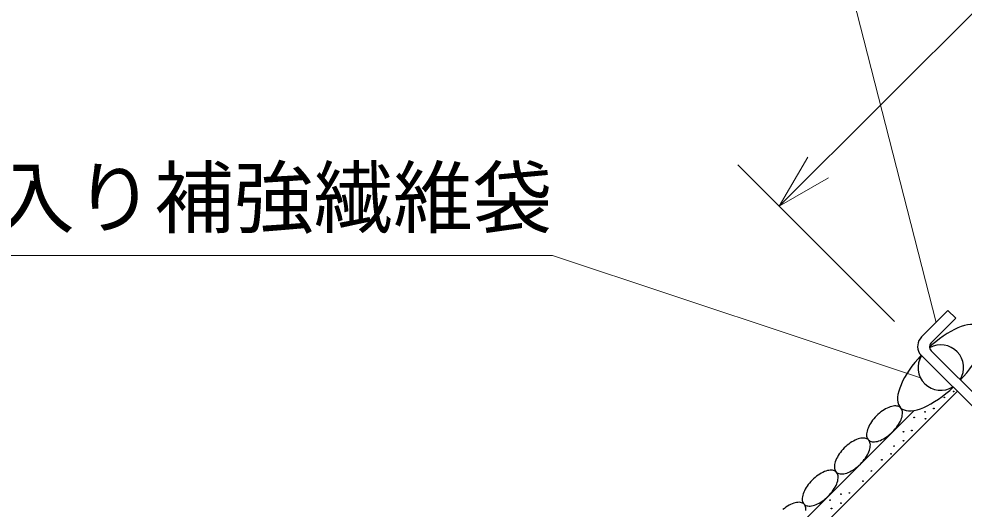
# Model space of a CAD drawing. Units: millimetres, scale not verified. Extents: x 200 to 8204, y 200 to 5825.
# Drawn here: x 1031 to 1862, y 2473 to 2905 of the extents above; entities that cross this region are included whole.
import ezdxf
from ezdxf.enums import TextEntityAlignment as Align

# ---------------------------------------------------------------- set-up
doc = ezdxf.new("R2010")
doc.units = ezdxf.units.MM
doc.header["$LTSCALE"] = 20
for name, color, linetype, lineweight in [('C-STR', 7, 'Continuous', 25), ('C-STR-DIM', 1, 'Continuous', 13), ('C-STR-HTXT', 1, 'Continuous', 13)]:
    doc.layers.add(name, color=color, linetype=linetype, lineweight=lineweight)
doc.styles.add('ＭＳ ゴシック', font='')
doc.styles.get('ＭＳ ゴシック').set_extended_font_data('MS Gothic')

msp = doc.modelspace()

# ---------------------------------------------------------------- linework, layer by layer
at = {"layer": 'C-STR'}
for p, q in [((1824.52, 2624.77), (1847.81, 2648.07)), ((1854.61, 2641.28), (1847.81, 2648.07)), ((1854.61, 2641.28), (1833.36, 2620.02)), ((1822.66, 2610.34), (1946.95, 2486.13)), ((1833.07, 2612.67), (1953.31, 2492.5)), ((1611.72, 2332.61), (1856.07, 2576.96)), ((1667.09, 2409.19), (1817.98, 2560.09)), ((1806.74, 2562.42), (1806.17, 2561.75)), ((1778.45, 2534.14), (1777.89, 2533.47)), ((1750.17, 2505.85), (1749.61, 2505.18)), ((1721.88, 2477.57), (1721.32, 2476.9))]:
    msp.add_line(p, q, dxfattribs=at)
for points in [[(1876.88, 2633.13), (1875.52, 2634.23), (1873.89, 2635.05), (1872.02, 2635.59), (1869.92, 2635.84), (1867.6, 2635.8), (1865.08, 2635.47), (1862.38, 2634.85), (1859.52, 2633.95), (1856.53, 2632.78), (1853.42, 2631.34), (1850.22, 2629.64), (1846.96, 2627.7), (1843.65, 2625.54), (1840.33, 2623.16), (1837.02, 2620.59), (1833.74, 2617.84), (1831.61, 2615.92)], [(1858.83, 2586.92), (1861.6, 2589.99), (1864.34, 2593.27), (1866.91, 2596.58), (1869.29, 2599.9), (1871.45, 2603.21), (1873.39, 2606.47), (1875.09, 2609.67), (1876.53, 2612.78), (1877.7, 2615.77), (1878.6, 2618.63), (1879.22, 2621.32), (1879.55, 2623.84), (1879.59, 2626.16), (1879.34, 2628.27), (1878.8, 2630.14), (1877.98, 2631.76)], [(1824.3, 2608.71), (1821.46, 2605.56), (1818.72, 2602.29), (1816.15, 2598.97), (1813.77, 2595.65), (1811.6, 2592.35), (1809.67, 2589.08), (1807.97, 2585.88), (1806.53, 2582.78), (1805.36, 2579.78), (1804.46, 2576.93), (1803.84, 2574.23), (1803.51, 2571.71), (1803.47, 2569.39), (1803.72, 2567.29), (1804.26, 2565.41), (1805.08, 2563.79), (1806.17, 2562.42), (1807.54, 2561.32), (1809.17, 2560.5), (1811.04, 2559.97), (1813.14, 2559.72), (1815.46, 2559.76), (1817.98, 2560.09), (1820.68, 2560.7), (1823.54, 2561.6), (1826.53, 2562.78), (1829.64, 2564.22), (1832.83, 2565.91), (1836.1, 2567.85), (1839.4, 2570.02), (1842.73, 2572.4), (1846.04, 2574.97), (1849.32, 2577.71), (1852.47, 2580.55)], [(1806.17, 2562.42), (1805.5, 2562.98), (1804.73, 2563.43), (1803.86, 2563.77), (1802.9, 2563.99), (1801.86, 2564.08), (1800.74, 2564.06), (1799.56, 2563.92), (1798.32, 2563.66), (1797.03, 2563.28), (1795.71, 2562.79), (1794.35, 2562.18), (1792.98, 2561.47), (1791.6, 2560.66), (1790.22, 2559.76), (1788.86, 2558.77), (1787.52, 2557.7), (1786.22, 2556.56), (1784.96, 2555.35), (1783.76, 2554.09), (1782.61, 2552.79), (1781.54, 2551.45), (1780.55, 2550.09), (1779.65, 2548.71), (1778.84, 2547.33), (1778.13, 2545.96), (1777.52, 2544.61), (1777.03, 2543.28), (1776.65, 2541.99), (1776.39, 2540.75), (1776.25, 2539.57), (1776.23, 2538.45), (1776.32, 2537.41), (1776.54, 2536.45), (1776.88, 2535.58), (1777.33, 2534.81), (1777.89, 2534.14), (1778.56, 2533.57), (1779.33, 2533.12), (1780.2, 2532.79), (1781.16, 2532.57), (1782.2, 2532.47), (1783.32, 2532.5), (1784.5, 2532.64), (1785.74, 2532.9), (1787.03, 2533.28), (1788.36, 2533.77), (1789.71, 2534.38), (1791.08, 2535.08), (1792.46, 2535.89), (1793.84, 2536.8), (1795.2, 2537.79), (1796.54, 2538.86), (1797.84, 2540), (1799.1, 2541.21), (1800.31, 2542.47), (1801.45, 2543.77), (1802.52, 2545.11), (1803.51, 2546.47), (1804.42, 2547.85), (1805.23, 2549.23), (1805.94, 2550.6), (1806.54, 2551.95), (1807.03, 2553.28), (1807.41, 2554.57), (1807.67, 2555.81), (1807.81, 2556.99), (1807.84, 2558.11), (1807.74, 2559.15), (1807.52, 2560.11), (1807.19, 2560.98), (1806.74, 2561.75)], [(1777.89, 2534.14), (1777.22, 2534.7), (1776.45, 2535.15), (1775.58, 2535.49), (1774.62, 2535.7), (1773.58, 2535.8), (1772.46, 2535.78), (1771.28, 2535.64), (1770.04, 2535.37), (1768.75, 2534.99), (1767.42, 2534.5), (1766.07, 2533.9), (1764.69, 2533.19), (1763.32, 2532.38), (1761.94, 2531.48), (1760.58, 2530.49), (1759.24, 2529.41), (1757.94, 2528.27), (1756.68, 2527.07), (1755.47, 2525.81), (1754.33, 2524.5), (1753.26, 2523.16), (1752.27, 2521.8), (1751.36, 2520.43), (1750.55, 2519.05), (1749.84, 2517.68), (1749.24, 2516.32), (1748.75, 2514.99), (1748.37, 2513.71), (1748.11, 2512.47), (1747.96, 2511.28), (1747.94, 2510.17), (1748.04, 2509.12), (1748.26, 2508.16), (1748.59, 2507.3), (1749.04, 2506.52), (1749.61, 2505.85), (1750.28, 2505.29), (1751.05, 2504.84), (1751.92, 2504.5), (1752.88, 2504.29), (1753.92, 2504.19), (1755.04, 2504.21), (1756.22, 2504.35), (1757.46, 2504.62), (1758.75, 2504.99), (1760.07, 2505.49), (1761.43, 2506.09), (1762.8, 2506.8), (1764.18, 2507.61), (1765.56, 2508.51), (1766.92, 2509.5), (1768.26, 2510.58), (1769.56, 2511.72), (1770.82, 2512.92), (1772.02, 2514.18), (1773.17, 2515.49), (1774.24, 2516.82), (1775.23, 2518.19), (1776.13, 2519.56), (1776.94, 2520.94), (1777.65, 2522.31), (1778.25, 2523.67), (1778.75, 2524.99), (1779.13, 2526.28), (1779.39, 2527.52), (1779.53, 2528.71), (1779.55, 2529.82), (1779.46, 2530.87), (1779.24, 2531.82), (1778.9, 2532.69), (1778.45, 2533.47)], [(1749.61, 2505.85), (1748.94, 2506.42), (1748.16, 2506.87), (1747.29, 2507.2), (1746.33, 2507.42), (1745.29, 2507.52), (1744.18, 2507.49), (1742.99, 2507.35), (1741.75, 2507.09), (1740.46, 2506.71), (1739.14, 2506.22), (1737.78, 2505.61), (1736.41, 2504.91), (1735.03, 2504.1), (1733.66, 2503.19), (1732.29, 2502.2), (1730.96, 2501.13), (1729.65, 2499.99), (1728.39, 2498.78), (1727.19, 2497.52), (1726.04, 2496.22), (1724.97, 2494.88), (1723.98, 2493.52), (1723.08, 2492.14), (1722.27, 2490.76), (1721.56, 2489.39), (1720.96, 2488.04), (1720.46, 2486.71), (1720.08, 2485.42), (1719.82, 2484.18), (1719.68, 2483), (1719.66, 2481.88), (1719.76, 2480.84), (1719.97, 2479.88), (1720.31, 2479.01), (1720.76, 2478.24), (1721.32, 2477.57), (1721.99, 2477.01), (1722.76, 2476.56), (1723.63, 2476.22), (1724.59, 2476), (1725.63, 2475.91), (1726.75, 2475.93), (1727.93, 2476.07), (1729.17, 2476.33), (1730.46, 2476.71), (1731.79, 2477.2), (1733.14, 2477.81), (1734.52, 2478.52), (1735.9, 2479.33), (1737.27, 2480.23), (1738.63, 2481.22), (1739.97, 2482.29), (1741.27, 2483.43), (1742.53, 2484.64), (1743.74, 2485.9), (1744.88, 2487.2), (1745.95, 2488.54), (1746.94, 2489.9), (1747.85, 2491.28), (1748.66, 2492.66), (1749.37, 2494.03), (1749.97, 2495.38), (1750.46, 2496.71), (1750.84, 2498), (1751.1, 2499.24), (1751.25, 2500.42), (1751.27, 2501.54), (1751.17, 2502.58), (1750.95, 2503.54), (1750.62, 2504.41), (1750.17, 2505.18)], [(1721.32, 2477.57), (1720.65, 2478.13), (1719.88, 2478.58), (1719.01, 2478.92), (1718.05, 2479.13), (1717.01, 2479.23), (1715.89, 2479.21), (1714.71, 2479.07), (1713.47, 2478.8), (1712.18, 2478.43), (1710.85, 2477.93), (1709.5, 2477.33), (1708.13, 2476.62), (1706.75, 2475.81), (1705.37, 2474.91), (1704.01, 2473.92), (1702.67, 2472.85)], [(1722.96, 2472.14), (1722.98, 2473.26), (1722.89, 2474.3), (1722.67, 2475.26), (1722.33, 2476.13), (1721.88, 2476.9)]]:
    msp.add_lwpolyline(points, dxfattribs=at)
for centre in [(1852.74, 2576.82), (1844.66, 2571.63), (1835.38, 2561.78), (1818.12, 2553.99), (1827.67, 2558.93), (1828.01, 2552.8), (1808.68, 2541.36), (1816.05, 2542.46), (1800.42, 2528.78), (1808.68, 2533.48), (1797.79, 2521.88), (1789.71, 2516.69), (1780.43, 2506.84), (1773.06, 2497.86), (1753.73, 2486.41), (1761.1, 2487.51), (1744.16, 2481.13), (1753.73, 2478.53), (1745.47, 2473.83)]:
    msp.add_circle(centre, 0.3, dxfattribs=at)
for centre, radius, start, end in [((1833.21, 2616.32), 12.12, 135.76262, 209.53793), ((1836.6, 2616.21), 5, 130.3409, 225.01704), ((1841.53, 2597.78), 20, 328.17538, 119.42163), ((1841.53, 2597.78), 20, 147.86456, 302.16953)]:
    msp.add_arc(centre, radius, start, end, dxfattribs=at)
at = {"layer": 'C-STR-DIM'}
for p, q in [((2335.87, 3376.22), (1699.48, 2739.83)), ((1800.93, 2638.38), (1663.04, 2776.26)), ((1724.48, 2783.13), (1699.48, 2739.83)), ((1742.78, 2764.83), (1699.48, 2739.83))]:
    msp.add_line(p, q, dxfattribs=at)
at = {"layer": 'C-STR-HTXT'}
for p, q in [((1707.18, 3148.09), (1837.38, 2637.63)), ((730.02, 2696.4), (1500.16, 2696.4)), ((1822.76, 2589.23), (1500.16, 2696.4))]:
    msp.add_line(p, q, dxfattribs=at)

# ---------------------------------------------------------------- texts
at = {"layer": 'C-STR-DIM', "color": 7, "style": 'ＭＳ ゴシック'}
msp.add_text('モルタル入り補強繊維袋', height=51.32, dxfattribs=at).set_placement((730.02, 2706.4), align=Align.BOTTOM_LEFT)

doc.saveas('drawing.dxf')
